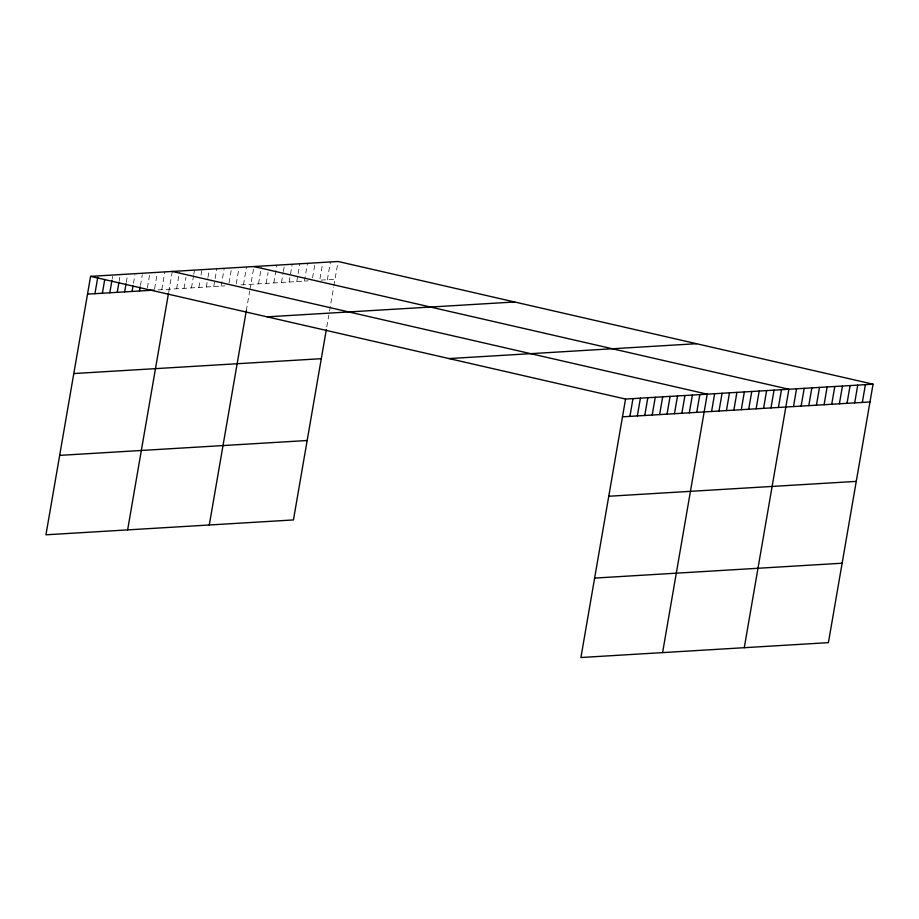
<?xml version="1.0" encoding="UTF-8"?>
<svg xmlns="http://www.w3.org/2000/svg" width="919" height="919" viewBox="0 0 919 919"><rect width="100%" height="100%" fill="white"/><g stroke="black" fill="none" stroke-linecap="round" stroke-linejoin="round"><path stroke-width="0.69" stroke-dasharray="4.59 3.45" d="M112.152 279.123L112.635 276.389M119.114 281.409L119.815 277.308M126.294 282.328L127.477 275.493M133.485 283.247L134.909 275.045M140.446 285.533L142.33 274.597M147.396 287.819L149.751 274.161M154.587 288.738L156.942 275.08M161.767 289.657L164.834 271.898M168.74 291.863L172.267 271.45M176.62 288.773L179.458 272.369M184.041 288.325L185.937 277.389M191.474 287.877L193.599 275.585M193.829 274.218L194.541 270.117M198.895 287.429L200.078 280.605M201.02 275.137L201.962 269.669M206.315 286.992L207.74 278.79M207.97 277.423L209.383 269.221M213.748 286.544L216.815 268.773M221.169 286.096L224.236 268.325M229.061 282.914L231.186 270.623M236.252 283.833L238.848 268.808M243.443 284.752L246.51 266.992M246.292 310.783L249.727 290.932M249.957 289.611L253.931 266.544M258.515 283.856L261.352 267.452M266.165 283.397L268.061 272.461M273.816 282.937L276.883 265.166M281.467 282.478L283.121 272.909M283.351 271.542L284.534 264.706M289.117 282.018L292.185 264.247M296.768 281.559L299.835 263.787M304.419 281.099L307.486 263.328M312.54 277.906L314.895 264.235M319.95 278.813L322.546 263.776M327.371 279.721L330.438 261.949M326.785 326.911L328.841 314.999M329.53 311.024L333.643 287.199M333.873 285.878L338.089 261.49M158.057 289.887L224.879 285.878M240.973 284.901L308.244 280.869M320.995 280.1L335.021 279.261"/><path stroke-width="1.38" d="M873.05 384.199L625.552 399.064L580.911 657.51L828.41 642.645L873.05 384.199L338.089 261.49L90.59 276.355L45.95 534.801L293.448 519.936L326.325 329.565M94.944 293.678L97.782 277.274M102.377 293.23L104.732 279.56M109.798 292.782L111.923 280.479M117.218 292.334L118.873 282.776M124.651 291.886L126.064 283.695M132.072 291.449L133.014 285.981M139.493 291.001L140.205 286.9M127.626 529.895L168.51 293.184M209.291 524.99L246.292 310.783M629.917 416.376L632.984 398.616M637.338 415.928L640.405 398.168M644.759 415.491L647.826 397.72M652.191 415.043L655.258 397.272M659.612 414.595L662.679 396.836M667.033 414.147L670.1 396.388M674.466 413.699L677.533 395.94M681.887 413.263L684.954 395.492M689.307 412.815L692.375 395.044M696.74 412.367L699.807 394.607M662.588 652.605L707.228 394.159L172.267 271.45M711.582 411.471L714.649 393.711M719.014 411.034L722.081 393.263M726.435 410.586L729.502 392.815M733.856 410.138L736.923 392.379M741.288 409.69L744.356 391.931M748.709 409.242L751.776 391.483M756.13 408.794L759.197 391.034M763.563 408.358L766.63 390.586M770.984 407.91L774.051 390.138M778.404 407.462L781.483 389.702M744.264 647.7L788.904 389.254L253.931 266.544M793.488 406.554L796.555 388.794M801.138 406.095L804.205 388.335M808.789 405.635L811.856 387.875M816.428 405.176L819.507 387.416M824.079 404.716L827.146 386.956M831.729 404.257L834.797 386.497M839.38 403.797L842.447 386.037M847.031 403.338L850.098 385.578M854.681 402.878L857.749 385.118M862.332 402.419L865.399 384.659M87.523 294.126L154.346 290.105M267.13 316.848L514.629 301.983M73.807 373.551L321.294 358.686M449.023 358.571L696.51 343.706M622.485 416.824L869.983 401.959M59.666 455.376L307.164 440.511M608.769 496.249L856.267 481.384M594.639 578.085L842.126 563.221M90.59 276.355L625.552 399.064"/></g></svg>
